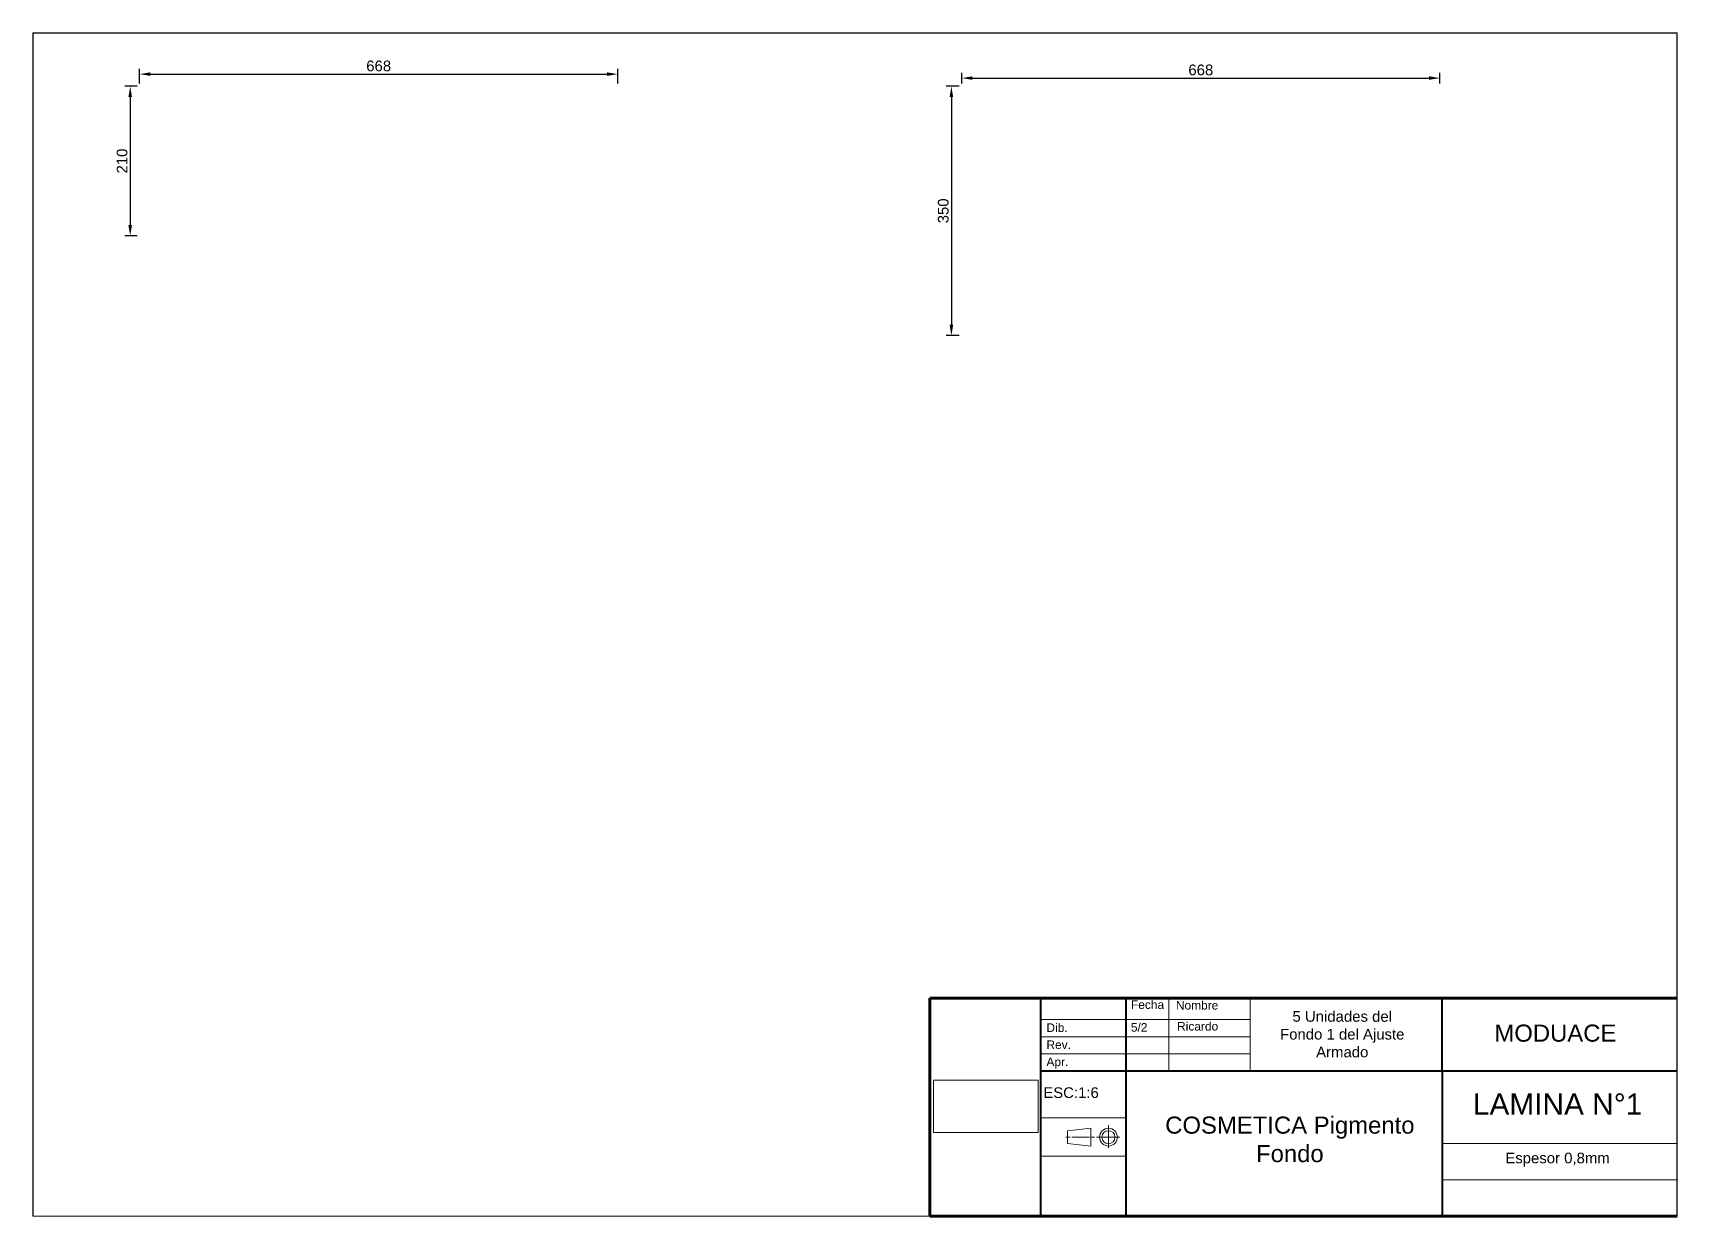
# Paper-space layout 'Fondo' of a CAD drawing. Header units: millimetres. Extents: x 25 to 410, y 10 to 287.
import ezdxf

# ---------------------------------------------------------------- set-up
doc = ezdxf.new("R2010")
doc.units = ezdxf.units.MM
doc.layers.add('logo', color=7, linetype='Continuous', lineweight=13, true_color=0xffffff)
doc.layers.add('PDF4_Texto', color=7, linetype='Continuous')
doc.layers.add('Rotulo', color=7, linetype='Continuous', lineweight=20)
doc.styles.add('Annotative', font='arial.ttf')
doc.styles.add('PDF Arial', font='arial.ttf')
doc.styles.get("Standard").update_dxf_attribs({"font": 'arial.ttf'})
doc.dimstyles.new('ISO-25', dxfattribs={"dimtxt": 2.5, "dimasz": 2.5, "dimexe": 1.25, "dimexo": 0.625, "dimtad": 1, "dimtxsty": 'Standard', "dimcen": 2.5, "dimadec": 0, "dimazin": 0, "dimtfac": 1, "dimtmove": 0, "dimatfit": 3, "dimfxl": 1, "dimarcsym": 0})
picture_1 = doc.add_image_def('image1.jpg', size_in_pixel=(62, 31))

# ---------------------------------------------------------------- blocks, each defined once
blk = doc.blocks.new('*D253')
at = {"color": 0, "lineweight": -2, "transparency": 16777216}
for p, q in [((49.38, 274.5), (46.54, 274.5)), ((47.79, 272), (47.79, 242)), ((49.38, 239.5), (46.54, 239.5))]:
    blk.add_line(p, q, dxfattribs=at)
at = {"color": 0, "transparency": 16777216}
for points in [[(47.37, 272), (48.21, 272), (47.79, 274.5)], [(47.37, 242), (48.21, 242), (47.79, 239.5)]]:
    blk.add_solid(points, dxfattribs=at)
at = {"layer": 'Defpoints', "color": 0, "transparency": 16777216}
for p in [(50, 274.5), (47.79, 239.5), (50, 239.5)]:
    blk.add_point(p, dxfattribs=at)
at = {"color": 0, "transparency": 16777216, "insert": (45.89, 257), "char_height": 2.5, "attachment_point": 5, "rotation": 90}
blk.add_mtext('210', dxfattribs=at)
blk = doc.blocks.new('*D254')
at = {"color": 0, "lineweight": -2, "transparency": 16777216}
for p, q in [((241.87, 274.5), (238.82, 274.5)), ((240.07, 272), (240.07, 218.66)), ((241.87, 216.16), (238.82, 216.16))]:
    blk.add_line(p, q, dxfattribs=at)
at = {"color": 0, "transparency": 16777216}
for points in [[(239.65, 272), (240.49, 272), (240.07, 274.5)], [(239.65, 218.66), (240.49, 218.66), (240.07, 216.16)]]:
    blk.add_solid(points, dxfattribs=at)
at = {"layer": 'Defpoints', "color": 0, "transparency": 16777216}
for p in [(242.5, 274.5), (240.07, 216.16), (242.5, 216.16)]:
    blk.add_point(p, dxfattribs=at)
at = {"color": 0, "transparency": 16777216, "insert": (238.17, 245.33), "char_height": 2.5, "attachment_point": 5, "rotation": 90}
blk.add_mtext('350', dxfattribs=at)
blk = doc.blocks.new('*D255')
at = {"color": 0, "lineweight": -2, "transparency": 16777216}
for p, q in [((50, 275.12), (50, 278.6)), ((52.5, 277.35), (159.43, 277.35)), ((161.93, 275.12), (161.93, 278.6))]:
    blk.add_line(p, q, dxfattribs=at)
at = {"color": 0, "transparency": 16777216}
for points in [[(52.5, 277.77), (52.5, 276.93), (50, 277.35)], [(159.43, 277.77), (159.43, 276.93), (161.93, 277.35)]]:
    blk.add_solid(points, dxfattribs=at)
at = {"layer": 'Defpoints', "color": 0, "transparency": 16777216}
for p in [(161.93, 277.35), (50, 274.5), (161.93, 274.5)]:
    blk.add_point(p, dxfattribs=at)
at = {"color": 0, "transparency": 16777216, "insert": (105.97, 279.25), "char_height": 2.5, "attachment_point": 5}
blk.add_mtext('668', dxfattribs=at)
blk = doc.blocks.new('*D256')
at = {"color": 0, "lineweight": -2, "transparency": 16777216}
for p, q in [((242.5, 275.12), (242.5, 277.67)), ((354.43, 275.12), (354.43, 277.67)), ((245, 276.42), (351.93, 276.42))]:
    blk.add_line(p, q, dxfattribs=at)
at = {"color": 0, "transparency": 16777216}
for points in [[(245, 276.84), (245, 276), (242.5, 276.42)], [(351.93, 276.84), (351.93, 276), (354.43, 276.42)]]:
    blk.add_solid(points, dxfattribs=at)
at = {"layer": 'Defpoints', "color": 0, "transparency": 16777216}
for p in [(242.5, 274.5), (354.43, 276.42), (354.43, 274.5)]:
    blk.add_point(p, dxfattribs=at)
at = {"color": 0, "transparency": 16777216, "insert": (298.47, 278.32), "char_height": 2.5, "attachment_point": 5}
blk.add_mtext('668', dxfattribs=at)

psp = doc.layouts.new('Fondo')

# ---------------------------------------------------------------- linework, layer by layer
for p, q in [((25, 287), (410, 287)), ((25, 287), (25, 10)), ((410, 10), (410, 287))]:
    psp.add_line(p, q)
at = {"layer": 'Rotulo', "lineweight": 60}
for p, q in [((235, 10), (235, 61)), ((235, 61), (410, 61)), ((235, 10), (410, 10))]:
    psp.add_line(p, q, dxfattribs=at)
at = {"layer": 'Rotulo', "lineweight": 40}
for p, q in [((261, 10), (261, 61)), ((281, 10), (281, 61)), ((355, 44), (355, 61)), ((261, 44), (410, 44)), ((355, 44), (355, 10))]:
    psp.add_line(p, q, dxfattribs=at)
at = {"layer": 'Rotulo', "lineweight": 20}
for p, q in [((291, 44), (291, 61)), ((310, 44), (310, 61)), ((261, 33), (281, 33)), ((355, 27), (410, 27)), ((261, 24), (281, 24)), ((355, 18.5), (410, 18.5))]:
    psp.add_line(p, q, dxfattribs=at)
at = {"layer": 'Rotulo'}
for p, q in [((261, 56), (310, 56)), ((261, 52), (310, 52)), ((261, 48), (310, 48)), ((276.8501, 31.3252), (276.8501, 25.977)), ((267.8627, 28.4819), (266.8632, 28.4819)), ((267.2757, 29.9978), (272.7188, 30.5578)), ((267.2757, 29.9978), (267.2757, 26.9659)), ((267.2757, 26.9659), (272.7188, 26.4059)), ((268.268, 28.4819), (272.4371, 28.4819)), ((272.7188, 30.5578), (272.7188, 26.4059)), ((273.6027, 28.4819), (272.7267, 28.4819)), ((274.0265, 28.4819), (279.5091, 28.4819)), ((410, 10), (25, 10))]:
    psp.add_line(p, q, dxfattribs=at)
for radius in [2.0759, 1.5159]:
    psp.add_circle((276.8501, 28.4819), radius, dxfattribs=at)

# ---------------------------------------------------------------- texts
at = {"insert": (381.9978, 23.2259), "char_height": 2.5, "attachment_point": 5}
psp.add_mtext_dynamic_manual_height_columns('Espesor 0,8mm', width=55, gutter_width=12.5, heights=[0], dxfattribs=at)
at = {"layer": 'PDF4_Texto', "insert": (331.5904, 52.5649), "char_height": 2.500015, "width": 31.969617, "attachment_point": 5, "style": 'PDF Arial'}
psp.add_mtext('5 Unidades del Fondo 1 del Ajuste Armado', dxfattribs=at)
at = {"layer": 'PDF4_Texto', "insert": (319.3233, 27.9436), "char_height": 4.000023, "attachment_point": 5, "style": 'PDF Arial'}
psp.add_mtext('COSMETICA Pigmento\\PFondo', dxfattribs=at)
at = {"layer": 'Rotulo', "attachment_point": 1}
for s, insert, char_height, width in [('{\\fArial|b0|i0|c0|p0;\\H0.6667x;Fecha}', (282.1199, 60.5), 3, 19.13511), ('{\\fArial|b0|i0|c0|p0;\\H0.6667x;Nombre}', (292.6299, 60.3589), 3, 19.13511), ('{\\fArial|b0|i0|c0|p0;Dib.}', (262.3269, 55.1166), 2, 18.575986), ('5/2', (282.0949, 55.1912), 2, 36.644615), ('Ricardo', (292.9138, 55.4433), 2, 36.644615), ('{\\fArial|b0|i0|c0|p0;MODUACE}', (367.2239, 54.8416), 4, 58.901736), ('{\\fArial|b0|i0|c0|p0;Rev.}', (262.3269, 51.1166), 2, 18.575986), ('{\\fArial|b0|i0|c0|p0;Apr.}', (262.3269, 47.1166), 2, 18.575986), ('ESC:1:6', (261.5864, 40.1521), 2.5, 17.499369)]:
    psp.add_mtext(s, dxfattribs=dict(at, insert=insert, char_height=char_height, width=width))
at = {"layer": 'Rotulo', "insert": (362.1798, 38.7143), "char_height": 5, "width": 53.740761, "attachment_point": 1, "style": 'Annotative'}
psp.add_mtext('\\pxql;LAMINA N°1', dxfattribs=at)

# ---------------------------------------------------------------- dimensions: what is measured, and where the dimension line sits
for base, p1, p2, picture, middle in [((161.9333, 277.3503), (50, 274.4958), (161.9333, 274.4958), '*D255', (105.9667, 279.2517)), ((354.4333, 276.4187), (242.5, 274.4958), (354.4333, 274.4958), '*D256', (298.4667, 278.3201))]:
    dim = psp.add_linear_dim(base=base, p1=p1, p2=p2, text='668', dimstyle='ISO-25', override={"dimlfac": -6})
    dim.commit()
    dim.dimension.update_dxf_attribs({"geometry": picture, "text_midpoint": middle})
for base, p1, p2, picture, middle in [((47.7888, 239.4958), (50, 274.4958), (50, 239.4958), '*D253', (45.8874, 256.9958)), ((240.0715, 216.1625), (242.5, 274.4958), (242.5, 216.1625), '*D254', (238.1692, 245.3291))]:
    dim = psp.add_linear_dim(base=base, p1=p1, p2=p2, angle=90, dimstyle='ISO-25', override={"dimlfac": -6})
    dim.commit()
    dim.dimension.update_dxf_attribs({"geometry": picture, "text_midpoint": middle})

# ---------------------------------------------------------------- pictures from other files: only their frames are drawn
at = {"layer": 'logo'}
image = psp.add_image(picture_1, insert=(235.9068, 29.6084), size_in_units=(24.4925, 12.2462), dxfattribs=at)
image.dxf.flags = 7

doc.saveas('drawing.dxf')
